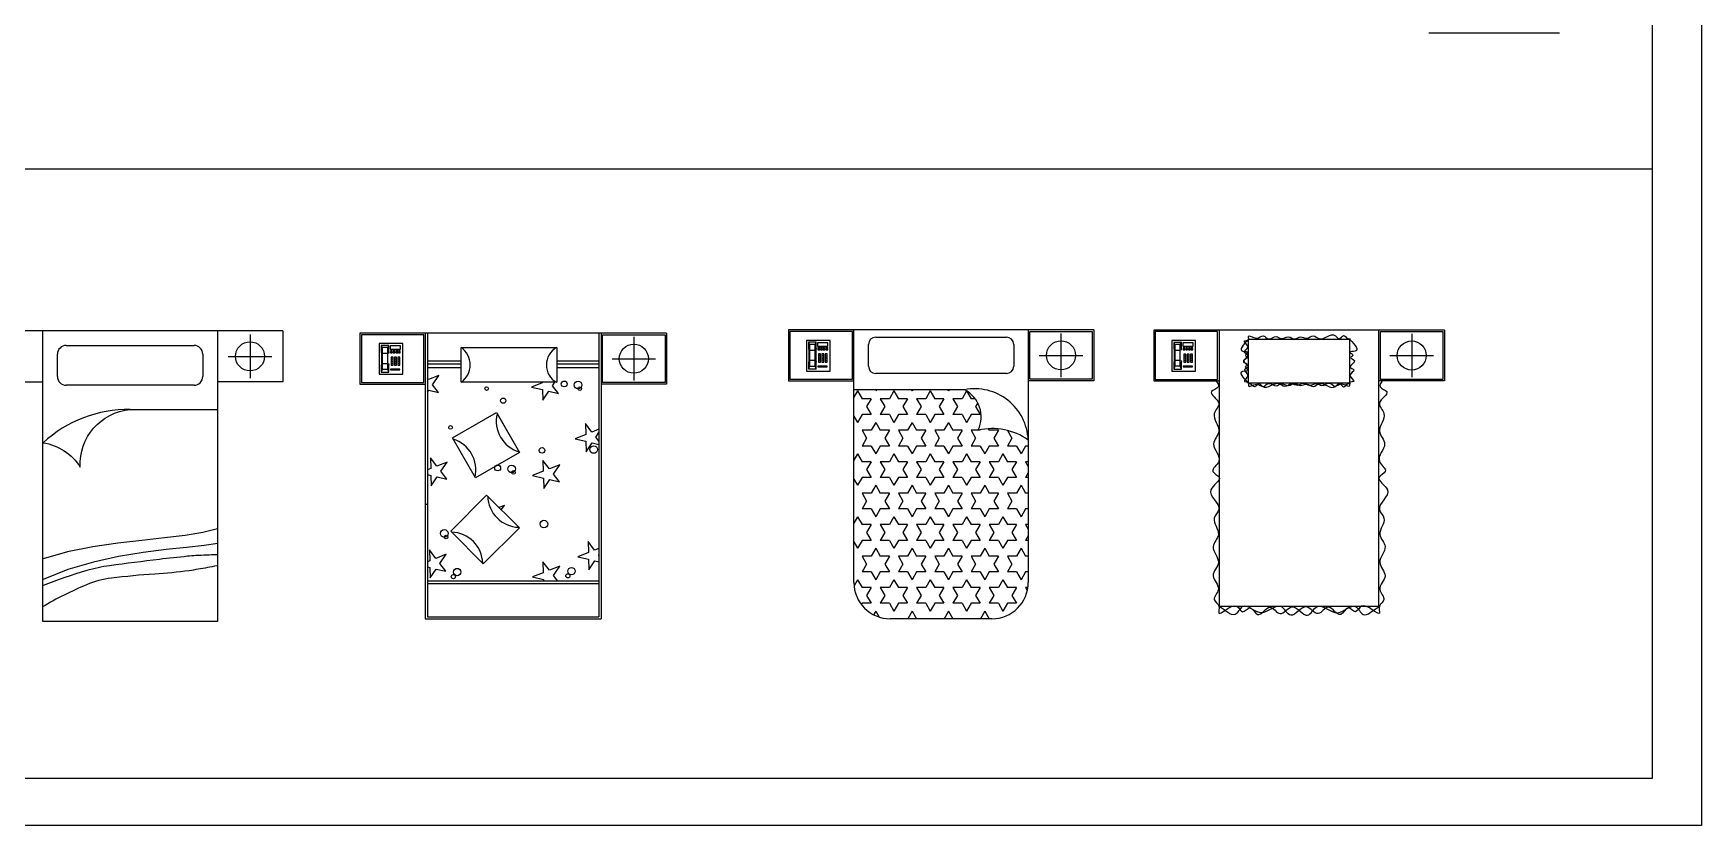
# Model space of a CAD drawing. Header units: inches. Extents: x 11.4 to 53.9, y 13.7 to 38.5.
# Drawn here: x 42.43 to 53.91, y 13.7 to 19.16 of the extents above; entities that cross this region are included whole.
import ezdxf

# ---------------------------------------------------------------- set-up
doc = ezdxf.new("R2010")
doc.units = ezdxf.units.IN
doc.header["$MEASUREMENT"] = 0
for name, color, linetype in [('02', 2, 'Continuous'), ('1', 1, 'Continuous'), ('4', 4, 'Continuous'), ('kadrbm', 4, 'Continuous')]:
    doc.layers.add(name, color=color, linetype=linetype)

# ---------------------------------------------------------------- blocks, each defined once
blk = doc.blocks.new('kadrbm')
at = {"layer": 'kadrbm', "color": 4}
blk.add_lwpolyline([(0, 0), (0, 24.797), (21, 24.797), (21, 0), (0, 0)], close=True, dxfattribs=at)
blk.add_lwpolyline([(20.663, 0.326), (20.663, 24.46), (0.337, 24.46), (0.337, 0.326), (20.663, 0.326)], dxfattribs=at)

msp = doc.modelspace()

# ---------------------------------------------------------------- linework, layer by layer
at = {"layer": '02'}
for p, q in [((42.658, 17.008), (43.538, 17.008)), ((43.923, 17.083), (43.923, 16.783)), ((46.564, 17.067), (46.564, 16.767)), ((48.178, 16.865), (48.178, 17.015)), ((48.228, 17.065), (49.128, 17.065)), ((49.178, 17.015), (49.178, 16.865)), ((49.503, 17.09), (49.503, 16.79)), ((51.916, 17.089), (51.916, 16.789)), ((42.598, 16.794), (42.598, 16.948)), ((43.598, 16.948), (43.598, 16.794)), ((43.773, 16.933), (44.073, 16.933)), ((45.376, 16.899), (45.144, 16.899)), ((45.376, 16.88), (45.144, 16.88)), ((46.324, 16.899), (46.033, 16.899)), ((46.324, 16.88), (46.033, 16.88)), ((46.414, 16.917), (46.714, 16.917)), ((49.353, 16.94), (49.653, 16.94)), ((51.766, 16.939), (52.066, 16.939)), ((45.376, 16.855), (45.144, 16.855)), ((45.151, 16.774), (45.144, 16.783)), ((45.222, 16.801), (45.151, 16.774)), ((45.179, 16.738), (45.222, 16.801)), ((46.324, 16.855), (46.033, 16.855)), ((49.128, 16.815), (48.228, 16.815)), ((43.538, 16.734), (42.658, 16.734)), ((45.144, 16.686), (45.153, 16.7)), ((45.153, 16.7), (45.22, 16.684)), ((45.22, 16.684), (45.179, 16.738)), ((45.934, 16.75), (45.86, 16.721)), ((45.86, 16.721), (45.935, 16.704)), ((45.934, 16.755), (45.934, 16.75)), ((45.935, 16.704), (45.937, 16.632)), ((45.937, 16.632), (45.979, 16.693)), ((45.979, 16.693), (46.046, 16.678)), ((46.004, 16.731), (46.02, 16.755)), ((46.046, 16.678), (46.004, 16.731)), ((48.84, 16.703), (48.078, 16.703)), ((48.103, 16.695), (48.078, 16.652)), ((48.103, 16.695), (48.134, 16.641)), ((48.233, 16.703), (48.228, 16.695)), ((48.353, 16.695), (48.322, 16.641)), ((48.353, 16.695), (48.384, 16.641)), ((48.473, 16.703), (48.478, 16.695)), ((48.483, 16.703), (48.478, 16.695)), ((48.603, 16.695), (48.572, 16.641)), ((48.603, 16.695), (48.634, 16.641)), ((48.723, 16.703), (48.728, 16.695)), ((48.733, 16.703), (48.728, 16.695)), ((48.853, 16.695), (48.822, 16.641)), ((48.853, 16.695), (48.884, 16.641)), ((43.098, 16.568), (43.698, 16.568)), ((48.134, 16.533), (48.103, 16.479)), ((48.197, 16.641), (48.134, 16.641)), ((48.197, 16.533), (48.134, 16.533)), ((48.197, 16.641), (48.165, 16.587)), ((48.165, 16.587), (48.197, 16.533)), ((48.259, 16.641), (48.29, 16.587)), ((48.322, 16.641), (48.259, 16.641)), ((48.29, 16.587), (48.259, 16.533)), ((48.322, 16.533), (48.259, 16.533)), ((48.322, 16.533), (48.353, 16.479)), ((48.384, 16.533), (48.353, 16.479)), ((48.447, 16.641), (48.384, 16.641)), ((48.447, 16.533), (48.384, 16.533)), ((48.447, 16.641), (48.415, 16.587)), ((48.415, 16.587), (48.447, 16.533)), ((48.509, 16.641), (48.54, 16.587)), ((48.572, 16.641), (48.509, 16.641)), ((48.54, 16.587), (48.509, 16.533)), ((48.572, 16.533), (48.509, 16.533)), ((48.572, 16.533), (48.603, 16.479)), ((48.634, 16.533), (48.603, 16.479)), ((48.697, 16.641), (48.634, 16.641)), ((48.697, 16.533), (48.634, 16.533)), ((48.697, 16.641), (48.665, 16.587)), ((48.665, 16.587), (48.697, 16.533)), ((48.759, 16.641), (48.79, 16.587)), ((48.822, 16.641), (48.759, 16.641)), ((48.79, 16.587), (48.759, 16.533)), ((48.822, 16.533), (48.759, 16.533)), ((48.822, 16.533), (48.853, 16.479)), ((48.884, 16.533), (48.853, 16.479)), ((48.913, 16.641), (48.884, 16.641)), ((48.947, 16.533), (48.884, 16.533)), ((48.93, 16.613), (48.915, 16.587)), ((48.915, 16.587), (48.947, 16.533)), ((46.231, 16.47), (46.233, 16.395)), ((46.275, 16.412), (46.231, 16.47)), ((46.324, 16.431), (46.275, 16.412)), ((48.078, 16.522), (48.103, 16.479)), ((48.134, 16.425), (48.165, 16.37)), ((48.197, 16.425), (48.134, 16.425)), ((48.228, 16.479), (48.197, 16.425)), ((48.228, 16.479), (48.259, 16.425)), ((48.322, 16.425), (48.259, 16.425)), ((48.322, 16.425), (48.29, 16.37)), ((48.384, 16.425), (48.415, 16.37)), ((48.447, 16.425), (48.384, 16.425)), ((48.478, 16.479), (48.447, 16.425)), ((48.478, 16.479), (48.509, 16.425)), ((48.572, 16.425), (48.509, 16.425)), ((48.572, 16.425), (48.54, 16.37)), ((48.634, 16.425), (48.665, 16.37)), ((48.697, 16.425), (48.634, 16.425)), ((48.728, 16.479), (48.697, 16.425)), ((48.728, 16.479), (48.759, 16.425)), ((48.822, 16.425), (48.759, 16.425)), ((48.822, 16.425), (48.79, 16.37)), ((48.884, 16.425), (48.915, 16.37)), ((48.947, 16.425), (48.884, 16.425)), ((48.949, 16.429), (48.947, 16.425)), ((49.003, 16.436), (49.009, 16.425)), ((49.072, 16.425), (49.009, 16.425)), ((49.072, 16.425), (49.04, 16.37)), ((49.135, 16.423), (49.165, 16.37)), ((46.233, 16.395), (46.159, 16.366)), ((46.159, 16.366), (46.234, 16.349)), ((46.234, 16.349), (46.236, 16.277)), ((46.236, 16.277), (46.277, 16.338)), ((46.277, 16.338), (46.324, 16.327)), ((46.303, 16.376), (46.324, 16.408)), ((46.324, 16.349), (46.303, 16.376)), ((48.165, 16.37), (48.134, 16.316)), ((48.197, 16.316), (48.134, 16.316)), ((48.197, 16.316), (48.228, 16.262)), ((48.259, 16.316), (48.228, 16.262)), ((48.322, 16.316), (48.259, 16.316)), ((48.29, 16.37), (48.322, 16.316)), ((48.415, 16.37), (48.384, 16.316)), ((48.447, 16.316), (48.384, 16.316)), ((48.447, 16.316), (48.478, 16.262)), ((48.509, 16.316), (48.478, 16.262)), ((48.572, 16.316), (48.509, 16.316)), ((48.54, 16.37), (48.572, 16.316)), ((48.665, 16.37), (48.634, 16.316)), ((48.697, 16.316), (48.634, 16.316)), ((48.697, 16.316), (48.728, 16.262)), ((48.759, 16.316), (48.728, 16.262)), ((48.822, 16.316), (48.759, 16.316)), ((48.79, 16.37), (48.822, 16.316)), ((48.915, 16.37), (48.884, 16.316)), ((48.947, 16.316), (48.884, 16.316)), ((48.947, 16.316), (48.978, 16.262)), ((49.009, 16.316), (48.978, 16.262)), ((49.072, 16.316), (49.009, 16.316)), ((49.04, 16.37), (49.072, 16.316)), ((49.165, 16.37), (49.134, 16.316)), ((49.197, 16.316), (49.134, 16.316)), ((49.197, 16.316), (49.228, 16.262)), ((49.259, 16.316), (49.228, 16.262)), ((49.278, 16.316), (49.259, 16.316)), ((45.164, 16.235), (45.166, 16.161)), ((45.208, 16.177), (45.164, 16.235)), ((45.279, 16.205), (45.208, 16.177)), ((45.236, 16.142), (45.279, 16.205)), ((45.983, 16.158), (45.938, 16.216)), ((45.938, 16.216), (45.94, 16.142)), ((46.054, 16.186), (45.983, 16.158)), ((46.011, 16.123), (46.054, 16.186)), ((48.103, 16.262), (48.078, 16.219)), ((48.103, 16.262), (48.134, 16.208)), ((48.197, 16.208), (48.134, 16.208)), ((48.197, 16.208), (48.165, 16.154)), ((48.259, 16.208), (48.29, 16.154)), ((48.322, 16.208), (48.259, 16.208)), ((48.353, 16.262), (48.322, 16.208)), ((48.353, 16.262), (48.384, 16.208)), ((48.447, 16.208), (48.384, 16.208)), ((48.447, 16.208), (48.415, 16.154)), ((48.509, 16.208), (48.54, 16.154)), ((48.572, 16.208), (48.509, 16.208)), ((48.603, 16.262), (48.572, 16.208)), ((48.603, 16.262), (48.634, 16.208)), ((48.697, 16.208), (48.634, 16.208)), ((48.697, 16.208), (48.665, 16.154)), ((48.759, 16.208), (48.79, 16.154)), ((48.822, 16.208), (48.759, 16.208)), ((48.853, 16.262), (48.822, 16.208)), ((48.853, 16.262), (48.884, 16.208)), ((48.947, 16.208), (48.884, 16.208)), ((48.947, 16.208), (48.915, 16.154)), ((49.009, 16.208), (49.04, 16.154)), ((49.072, 16.208), (49.009, 16.208)), ((49.103, 16.262), (49.072, 16.208)), ((49.103, 16.262), (49.134, 16.208)), ((49.197, 16.208), (49.134, 16.208)), ((49.197, 16.208), (49.165, 16.154)), ((49.259, 16.208), (49.278, 16.176)), ((49.278, 16.208), (49.259, 16.208)), ((45.166, 16.161), (45.144, 16.152)), ((45.144, 16.119), (45.167, 16.114)), ((45.167, 16.114), (45.169, 16.042)), ((45.169, 16.042), (45.21, 16.104)), ((45.21, 16.104), (45.278, 16.088)), ((45.278, 16.088), (45.236, 16.142)), ((45.94, 16.142), (45.867, 16.113)), ((45.867, 16.113), (45.942, 16.095)), ((45.942, 16.095), (45.944, 16.023)), ((45.944, 16.023), (45.985, 16.085)), ((45.985, 16.085), (46.052, 16.069)), ((46.052, 16.069), (46.011, 16.123)), ((48.078, 16.089), (48.103, 16.046)), ((48.134, 16.1), (48.103, 16.046)), ((48.197, 16.1), (48.134, 16.1)), ((48.165, 16.154), (48.197, 16.1)), ((48.29, 16.154), (48.259, 16.1)), ((48.322, 16.1), (48.259, 16.1)), ((48.322, 16.1), (48.353, 16.046)), ((48.384, 16.1), (48.353, 16.046)), ((48.447, 16.1), (48.384, 16.1)), ((48.415, 16.154), (48.447, 16.1)), ((48.54, 16.154), (48.509, 16.1)), ((48.572, 16.1), (48.509, 16.1)), ((48.572, 16.1), (48.603, 16.046)), ((48.634, 16.1), (48.603, 16.046)), ((48.697, 16.1), (48.634, 16.1)), ((48.665, 16.154), (48.697, 16.1)), ((48.79, 16.154), (48.759, 16.1)), ((48.822, 16.1), (48.759, 16.1)), ((48.822, 16.1), (48.853, 16.046)), ((48.884, 16.1), (48.853, 16.046)), ((48.947, 16.1), (48.884, 16.1)), ((48.915, 16.154), (48.947, 16.1)), ((49.04, 16.154), (49.009, 16.1)), ((49.072, 16.1), (49.009, 16.1)), ((49.072, 16.1), (49.103, 16.046)), ((49.134, 16.1), (49.103, 16.046)), ((49.197, 16.1), (49.134, 16.1)), ((49.165, 16.154), (49.197, 16.1)), ((49.278, 16.132), (49.259, 16.1)), ((49.278, 16.1), (49.259, 16.1)), ((48.134, 15.991), (48.165, 15.937)), ((48.197, 15.991), (48.134, 15.991)), ((48.228, 16.046), (48.197, 15.991)), ((48.228, 16.046), (48.259, 15.991)), ((48.322, 15.991), (48.259, 15.991)), ((48.322, 15.991), (48.29, 15.937)), ((48.384, 15.991), (48.415, 15.937)), ((48.447, 15.991), (48.384, 15.991)), ((48.478, 16.046), (48.447, 15.991)), ((48.478, 16.046), (48.509, 15.991)), ((48.572, 15.991), (48.509, 15.991)), ((48.572, 15.991), (48.54, 15.937)), ((48.634, 15.991), (48.665, 15.937)), ((48.697, 15.991), (48.634, 15.991)), ((48.728, 16.046), (48.697, 15.991)), ((48.728, 16.046), (48.759, 15.991)), ((48.822, 15.991), (48.759, 15.991)), ((48.822, 15.991), (48.79, 15.937)), ((48.884, 15.991), (48.915, 15.937)), ((48.947, 15.991), (48.884, 15.991)), ((48.978, 16.046), (48.947, 15.991)), ((48.978, 16.046), (49.009, 15.991)), ((49.072, 15.991), (49.009, 15.991)), ((49.072, 15.991), (49.04, 15.937)), ((49.134, 15.991), (49.165, 15.937)), ((49.197, 15.991), (49.134, 15.991)), ((49.228, 16.046), (49.197, 15.991)), ((49.228, 16.046), (49.259, 15.991)), ((49.278, 15.991), (49.259, 15.991)), ((45.135, 15.917), (45.144, 15.917)), ((45.673, 15.907), (45.636, 15.893)), ((45.652, 15.877), (45.673, 15.907)), ((48.165, 15.937), (48.134, 15.883)), ((48.197, 15.883), (48.134, 15.883)), ((48.197, 15.883), (48.228, 15.829)), ((48.259, 15.883), (48.228, 15.829)), ((48.322, 15.883), (48.259, 15.883)), ((48.29, 15.937), (48.322, 15.883)), ((48.415, 15.937), (48.384, 15.883)), ((48.447, 15.883), (48.384, 15.883)), ((48.447, 15.883), (48.478, 15.829)), ((48.509, 15.883), (48.478, 15.829)), ((48.572, 15.883), (48.509, 15.883)), ((48.54, 15.937), (48.572, 15.883)), ((48.665, 15.937), (48.634, 15.883)), ((48.697, 15.883), (48.634, 15.883)), ((48.697, 15.883), (48.728, 15.829)), ((48.759, 15.883), (48.728, 15.829)), ((48.822, 15.883), (48.759, 15.883)), ((48.79, 15.937), (48.822, 15.883)), ((48.915, 15.937), (48.884, 15.883)), ((48.947, 15.883), (48.884, 15.883)), ((48.947, 15.883), (48.978, 15.829)), ((49.009, 15.883), (48.978, 15.829)), ((49.072, 15.883), (49.009, 15.883)), ((49.04, 15.937), (49.072, 15.883)), ((49.165, 15.937), (49.134, 15.883)), ((49.197, 15.883), (49.134, 15.883)), ((49.197, 15.883), (49.228, 15.829)), ((49.259, 15.883), (49.228, 15.829)), ((49.278, 15.883), (49.259, 15.883)), ((48.103, 15.829), (48.078, 15.786)), ((48.103, 15.829), (48.134, 15.775)), ((48.197, 15.775), (48.134, 15.775)), ((48.197, 15.775), (48.165, 15.721)), ((48.259, 15.775), (48.29, 15.721)), ((48.322, 15.775), (48.259, 15.775)), ((48.353, 15.829), (48.322, 15.775)), ((48.353, 15.829), (48.384, 15.775)), ((48.447, 15.775), (48.384, 15.775)), ((48.447, 15.775), (48.415, 15.721)), ((48.509, 15.775), (48.54, 15.721)), ((48.572, 15.775), (48.509, 15.775)), ((48.603, 15.829), (48.572, 15.775)), ((48.603, 15.829), (48.634, 15.775)), ((48.697, 15.775), (48.634, 15.775)), ((48.697, 15.775), (48.665, 15.721)), ((48.759, 15.775), (48.79, 15.721)), ((48.822, 15.775), (48.759, 15.775)), ((48.853, 15.829), (48.822, 15.775)), ((48.853, 15.829), (48.884, 15.775)), ((48.947, 15.775), (48.884, 15.775)), ((48.947, 15.775), (48.915, 15.721)), ((49.009, 15.775), (49.04, 15.721)), ((49.072, 15.775), (49.009, 15.775)), ((49.103, 15.829), (49.072, 15.775)), ((49.103, 15.829), (49.134, 15.775)), ((49.197, 15.775), (49.134, 15.775)), ((49.197, 15.775), (49.165, 15.721)), ((49.259, 15.775), (49.278, 15.743)), ((49.278, 15.775), (49.259, 15.775)), ((46.25, 15.658), (46.252, 15.583)), ((46.294, 15.6), (46.25, 15.658)), ((46.324, 15.612), (46.294, 15.6)), ((48.078, 15.656), (48.103, 15.613)), ((48.134, 15.667), (48.103, 15.613)), ((48.197, 15.667), (48.134, 15.667)), ((48.165, 15.721), (48.197, 15.667)), ((48.228, 15.613), (48.197, 15.558)), ((48.228, 15.613), (48.259, 15.558)), ((48.29, 15.721), (48.259, 15.667)), ((48.322, 15.667), (48.259, 15.667)), ((48.322, 15.667), (48.353, 15.613)), ((48.384, 15.667), (48.353, 15.613)), ((48.447, 15.667), (48.384, 15.667)), ((48.415, 15.721), (48.447, 15.667)), ((48.478, 15.613), (48.447, 15.558)), ((48.478, 15.613), (48.509, 15.558)), ((48.54, 15.721), (48.509, 15.667)), ((48.572, 15.667), (48.509, 15.667)), ((48.572, 15.667), (48.603, 15.613)), ((48.634, 15.667), (48.603, 15.613)), ((48.697, 15.667), (48.634, 15.667)), ((48.665, 15.721), (48.697, 15.667)), ((48.728, 15.613), (48.697, 15.558)), ((48.728, 15.613), (48.759, 15.558)), ((48.79, 15.721), (48.759, 15.667)), ((48.822, 15.667), (48.759, 15.667)), ((48.822, 15.667), (48.853, 15.613)), ((48.884, 15.667), (48.853, 15.613)), ((48.947, 15.667), (48.884, 15.667)), ((48.915, 15.721), (48.947, 15.667)), ((48.978, 15.613), (48.947, 15.558)), ((48.978, 15.613), (49.009, 15.558)), ((49.04, 15.721), (49.009, 15.667)), ((49.072, 15.667), (49.009, 15.667)), ((49.072, 15.667), (49.103, 15.613)), ((49.134, 15.667), (49.103, 15.613)), ((49.197, 15.667), (49.134, 15.667)), ((49.165, 15.721), (49.197, 15.667)), ((49.228, 15.613), (49.197, 15.558)), ((49.228, 15.613), (49.259, 15.558)), ((49.278, 15.699), (49.259, 15.667)), ((49.278, 15.667), (49.259, 15.667)), ((45.159, 15.526), (45.144, 15.52)), ((45.202, 15.543), (45.157, 15.601)), ((45.157, 15.601), (45.159, 15.526)), ((45.273, 15.571), (45.202, 15.543)), ((45.23, 15.507), (45.273, 15.571)), ((45.271, 15.454), (45.23, 15.507)), ((45.983, 15.461), (45.938, 15.519)), ((45.938, 15.519), (45.94, 15.444)), ((46.252, 15.583), (46.178, 15.554)), ((46.178, 15.554), (46.253, 15.537)), ((46.253, 15.537), (46.255, 15.465)), ((46.255, 15.465), (46.296, 15.527)), ((46.296, 15.527), (46.324, 15.52)), ((46.322, 15.565), (46.324, 15.568)), ((46.324, 15.561), (46.322, 15.565)), ((48.134, 15.558), (48.165, 15.504)), ((48.197, 15.558), (48.134, 15.558)), ((48.165, 15.504), (48.134, 15.45)), ((48.322, 15.558), (48.259, 15.558)), ((48.322, 15.558), (48.29, 15.504)), ((48.29, 15.504), (48.322, 15.45)), ((48.384, 15.558), (48.415, 15.504)), ((48.447, 15.558), (48.384, 15.558)), ((48.415, 15.504), (48.384, 15.45)), ((48.572, 15.558), (48.509, 15.558)), ((48.572, 15.558), (48.54, 15.504)), ((48.54, 15.504), (48.572, 15.45)), ((48.634, 15.558), (48.665, 15.504)), ((48.697, 15.558), (48.634, 15.558)), ((48.665, 15.504), (48.634, 15.45)), ((48.822, 15.558), (48.759, 15.558)), ((48.822, 15.558), (48.79, 15.504)), ((48.79, 15.504), (48.822, 15.45)), ((48.884, 15.558), (48.915, 15.504)), ((48.947, 15.558), (48.884, 15.558)), ((48.915, 15.504), (48.884, 15.45)), ((49.072, 15.558), (49.009, 15.558)), ((49.072, 15.558), (49.04, 15.504)), ((49.04, 15.504), (49.072, 15.45)), ((49.134, 15.558), (49.165, 15.504)), ((49.197, 15.558), (49.134, 15.558)), ((49.165, 15.504), (49.134, 15.45)), ((49.278, 15.558), (49.259, 15.558)), ((45.144, 15.484), (45.16, 15.48)), ((46.324, 15.387), (45.144, 15.387)), ((45.16, 15.48), (45.162, 15.408)), ((45.162, 15.408), (45.204, 15.469)), ((45.204, 15.469), (45.271, 15.454)), ((45.94, 15.444), (45.867, 15.415)), ((45.867, 15.415), (45.942, 15.397)), ((45.942, 15.397), (45.942, 15.387)), ((46.054, 15.489), (45.983, 15.461)), ((46.011, 15.425), (46.054, 15.489)), ((46.04, 15.387), (46.011, 15.425)), ((48.103, 15.396), (48.079, 15.355)), ((48.103, 15.396), (48.134, 15.342)), ((48.197, 15.45), (48.134, 15.45)), ((48.197, 15.45), (48.228, 15.396)), ((48.259, 15.45), (48.228, 15.396)), ((48.322, 15.45), (48.259, 15.45)), ((48.353, 15.396), (48.322, 15.342)), ((48.353, 15.396), (48.384, 15.342)), ((48.447, 15.45), (48.384, 15.45)), ((48.447, 15.45), (48.478, 15.396)), ((48.509, 15.45), (48.478, 15.396)), ((48.572, 15.45), (48.509, 15.45)), ((48.603, 15.396), (48.572, 15.342)), ((48.603, 15.396), (48.634, 15.342)), ((48.697, 15.45), (48.634, 15.45)), ((48.697, 15.45), (48.728, 15.396)), ((48.759, 15.45), (48.728, 15.396)), ((48.822, 15.45), (48.759, 15.45)), ((48.853, 15.396), (48.822, 15.342)), ((48.853, 15.396), (48.884, 15.342)), ((48.947, 15.45), (48.884, 15.45)), ((48.947, 15.45), (48.978, 15.396)), ((49.009, 15.45), (48.978, 15.396)), ((49.072, 15.45), (49.009, 15.45)), ((49.103, 15.396), (49.072, 15.342)), ((49.103, 15.396), (49.134, 15.342)), ((49.197, 15.45), (49.134, 15.45)), ((49.197, 15.45), (49.228, 15.396)), ((49.259, 15.45), (49.228, 15.396)), ((49.278, 15.45), (49.259, 15.45)), ((46.324, 15.368), (45.144, 15.368)), ((48.197, 15.342), (48.134, 15.342)), ((48.197, 15.342), (48.165, 15.288)), ((48.165, 15.288), (48.197, 15.234)), ((48.259, 15.342), (48.29, 15.288)), ((48.322, 15.342), (48.259, 15.342)), ((48.29, 15.288), (48.259, 15.234)), ((48.447, 15.342), (48.384, 15.342)), ((48.447, 15.342), (48.415, 15.288)), ((48.415, 15.288), (48.447, 15.234)), ((48.509, 15.342), (48.54, 15.288)), ((48.572, 15.342), (48.509, 15.342)), ((48.54, 15.288), (48.509, 15.234)), ((48.697, 15.342), (48.634, 15.342)), ((48.697, 15.342), (48.665, 15.288)), ((48.665, 15.288), (48.697, 15.234)), ((48.759, 15.342), (48.79, 15.288)), ((48.822, 15.342), (48.759, 15.342)), ((48.79, 15.288), (48.759, 15.234)), ((48.947, 15.342), (48.884, 15.342)), ((48.947, 15.342), (48.915, 15.288)), ((48.915, 15.288), (48.947, 15.234)), ((49.009, 15.342), (49.04, 15.288)), ((49.072, 15.342), (49.009, 15.342)), ((49.04, 15.288), (49.009, 15.234)), ((49.197, 15.342), (49.134, 15.342)), ((49.197, 15.342), (49.165, 15.288)), ((49.165, 15.288), (49.197, 15.234)), ((49.259, 15.342), (49.271, 15.321)), ((49.275, 15.342), (49.259, 15.342)), ((48.134, 15.234), (48.129, 15.225)), ((48.197, 15.234), (48.134, 15.234)), ((48.228, 15.18), (48.214, 15.155)), ((48.228, 15.18), (48.251, 15.139)), ((48.322, 15.234), (48.259, 15.234)), ((48.322, 15.234), (48.353, 15.18)), ((48.384, 15.234), (48.353, 15.18)), ((48.447, 15.234), (48.384, 15.234)), ((48.478, 15.18), (48.448, 15.127)), ((48.478, 15.18), (48.508, 15.127)), ((48.572, 15.234), (48.509, 15.234)), ((48.572, 15.234), (48.603, 15.18)), ((48.634, 15.234), (48.603, 15.18)), ((48.697, 15.234), (48.634, 15.234)), ((48.728, 15.18), (48.698, 15.127)), ((48.728, 15.18), (48.758, 15.127)), ((48.822, 15.234), (48.759, 15.234)), ((48.822, 15.234), (48.853, 15.18)), ((48.884, 15.234), (48.853, 15.18)), ((48.947, 15.234), (48.884, 15.234)), ((48.978, 15.18), (48.948, 15.127)), ((48.978, 15.18), (49.008, 15.127)), ((49.072, 15.234), (49.009, 15.234)), ((49.072, 15.234), (49.103, 15.18)), ((49.134, 15.234), (49.103, 15.18)), ((49.197, 15.234), (49.134, 15.234))]:
    msp.add_line(p, q, dxfattribs=at)
for points in [[(48.068, 17.105), (47.638, 17.105), (47.638, 16.775), (48.068, 16.775)], [(49.288, 17.105), (49.718, 17.105), (49.718, 16.775), (49.288, 16.775)], [(50.581, 17.104), (50.151, 17.104), (50.151, 16.774), (50.581, 16.774)], [(51.701, 17.104), (52.131, 17.104), (52.131, 16.774), (51.701, 16.774)], [(45.119, 17.082), (44.689, 17.082), (44.689, 16.752), (45.119, 16.752)], [(46.349, 17.082), (46.779, 17.082), (46.779, 16.752), (46.349, 16.752)]]:
    msp.add_lwpolyline(points, close=True, dxfattribs=at)
for points in [[(43.098, 16.568, 0.189346), (42.499, 16.339, -0.215522), (42.755, 16.171, -0.402137), (43.098, 16.568, -2.42647)], [(43.695, 15.568, 0.004735), (43.55, 15.562, 0.011995), (43.493, 15.557, 0.005422), (43.299, 15.536, 0.003085), (42.957, 15.492, 0.039369), (42.799, 15.459, 0.019913), (42.499, 15.356)], [(43.695, 15.492, -0.005384), (43.566, 15.468, -0.011155), (43.504, 15.458, -0.016284), (43.267, 15.435, 0.012956), (42.97, 15.407, 0.069264), (42.797, 15.361, 0.036715), (42.495, 15.209)]]:
    msp.add_lwpolyline(points, format="xyb", dxfattribs=at)
for points in [[(43.698, 15.746), (43.599, 15.72), (43.477, 15.701), (43.335, 15.684), (43.179, 15.667), (43.013, 15.648), (42.841, 15.622), (42.668, 15.587), (42.499, 15.54)], [(43.702, 15.646), (43.607, 15.631), (43.486, 15.618), (43.345, 15.603), (43.187, 15.583), (43.019, 15.556), (42.845, 15.517), (42.67, 15.466), (42.499, 15.397)]]:
    msp.add_lwpolyline(points, dxfattribs=at)
for centre, radius in [((43.923, 16.933), 0.1), ((46.564, 16.917), 0.1), ((49.503, 16.94), 0.1), ((51.916, 16.939), 0.1), ((46.085, 16.743), 0.0201), ((46.18, 16.736), 0.0262), ((45.551, 16.711), 0.0127), ((45.665, 16.628), 0.018), ((46.192, 16.711), 0.0127), ((45.303, 16.444), 0.0127), ((45.932, 16.286), 0.019), ((46.288, 16.292), 0.0262), ((45.627, 16.165), 0.0201), ((45.723, 16.159), 0.0262), ((45.735, 16.134), 0.0127), ((45.259, 15.715), 0.0262), ((45.945, 15.779), 0.0262), ((45.272, 15.69), 0.0127), ((45.322, 15.417), 0.0142), ((45.348, 15.449), 0.0254), ((46.11, 15.423), 0.0142), ((46.135, 15.455), 0.0254)]:
    msp.add_circle(centre, radius, dxfattribs=at)
for centre, radius, start, end in [((42.658, 16.948), 0.06, 90, 180), ((43.538, 16.948), 0.06, 0, 90), ((48.228, 17.015), 0.05, 90, 180), ((49.128, 17.015), 0.05, 0, 90), ((42.658, 16.794), 0.06, 180, 270), ((43.538, 16.794), 0.06, 270, 0), ((48.228, 16.865), 0.05, 180, 270), ((49.128, 16.865), 0.05, 270, 0), ((48.909, 16.341), 0.369, 2.6247, 100.8433), ((48.743, 16.516), 0.211, 334.889, 62.5238), ((49.029, 16.003), 0.433, 54.9374, 102.6493)]:
    msp.add_arc(centre, radius, start, end, dxfattribs=at)
for points in [[(50.791, 16.752), (50.755, 16.831), (50.791, 16.838), (50.772, 16.86), (50.784, 16.874), (50.76, 16.895), (50.789, 16.941), (50.765, 16.96), (50.789, 16.998), (50.765, 17.039), (50.793, 17.048), (50.793, 17.07), (50.848, 17.058), (50.896, 17.074), (50.932, 17.053), (50.984, 17.07), (51.017, 17.055), (51.067, 17.067), (51.115, 17.053), (51.151, 17.067), (51.194, 17.058), (51.239, 17.074), (51.279, 17.055), (51.391, 17.074), (51.418, 17.053), (51.446, 17.077), (51.477, 17.055), (51.494, 17.053)], [(50.791, 17.048), (50.755, 16.969), (50.791, 16.962), (50.772, 16.94), (50.784, 16.926), (50.76, 16.904), (50.789, 16.859), (50.765, 16.84), (50.789, 16.802), (50.765, 16.761), (50.793, 16.752), (50.793, 16.73), (50.848, 16.742), (50.896, 16.726), (50.932, 16.747), (50.984, 16.73), (51.017, 16.745), (51.067, 16.733), (51.115, 16.747), (51.151, 16.733), (51.194, 16.742), (51.239, 16.726), (51.279, 16.745), (51.391, 16.726), (51.418, 16.747), (51.446, 16.723), (51.477, 16.745), (51.494, 16.747)], [(51.491, 17.048), (51.527, 16.969), (51.491, 16.962), (51.51, 16.94), (51.498, 16.926), (51.522, 16.904), (51.493, 16.859), (51.517, 16.84), (51.493, 16.802), (51.517, 16.761), (51.489, 16.752), (51.489, 16.73), (51.434, 16.742), (51.386, 16.726), (51.35, 16.747), (51.298, 16.73), (51.264, 16.745), (51.214, 16.733), (51.167, 16.747), (51.131, 16.733), (51.088, 16.742), (51.043, 16.726), (51.002, 16.745), (50.89, 16.726), (50.864, 16.747), (50.836, 16.723), (50.805, 16.745), (50.788, 16.747)]]:
    msp.add_spline(points, degree=3, dxfattribs=at)
at = {"layer": '1'}
for p, q in [((33.248, 18.224), (53.574, 18.224)), ((44.974, 17.021), (44.811, 17.021)), ((44.811, 17.021), (44.811, 16.81)), ((44.825, 17.008), (44.832, 16.993)), ((44.878, 17.008), (44.825, 17.008)), ((44.825, 17.008), (44.825, 16.965)), ((44.832, 16.993), (44.832, 16.844)), ((44.87, 16.993), (44.832, 16.993)), ((44.87, 16.993), (44.878, 17.008)), ((44.87, 16.844), (44.87, 16.993)), ((44.878, 16.965), (44.878, 17.008)), ((44.959, 17.005), (44.888, 17.005)), ((44.888, 17.005), (44.888, 16.983)), ((44.959, 16.983), (44.959, 17.005)), ((44.974, 16.81), (44.974, 17.021)), ((45.144, 17.092), (45.144, 15.141)), ((45.376, 16.993), (46.033, 16.993)), ((45.376, 16.755), (45.376, 16.993)), ((46.033, 16.993), (46.033, 16.755)), ((46.324, 17.092), (46.324, 15.141)), ((47.751, 17.042), (47.751, 16.832)), ((47.914, 17.042), (47.751, 17.042)), ((47.765, 17.03), (47.765, 16.986)), ((47.819, 17.03), (47.765, 17.03)), ((47.765, 17.03), (47.773, 17.014)), ((47.773, 17.014), (47.773, 16.866)), ((47.811, 17.014), (47.773, 17.014)), ((47.811, 17.014), (47.819, 17.03)), ((47.811, 16.866), (47.811, 17.014)), ((47.819, 16.986), (47.819, 17.03)), ((47.828, 17.027), (47.828, 17.004)), ((47.899, 17.027), (47.828, 17.027)), ((47.828, 17.004), (47.899, 17.004)), ((47.83, 16.993), (47.83, 16.988)), ((47.843, 16.993), (47.83, 16.993)), ((47.843, 16.988), (47.843, 16.993)), ((47.848, 16.993), (47.848, 16.988)), ((47.861, 16.993), (47.848, 16.993)), ((47.861, 16.988), (47.861, 16.993)), ((47.867, 16.993), (47.867, 16.988)), ((47.879, 16.993), (47.867, 16.993)), ((47.879, 16.988), (47.879, 16.993)), ((47.885, 16.993), (47.885, 16.988)), ((47.898, 16.993), (47.885, 16.993)), ((47.898, 16.988), (47.898, 16.993)), ((47.899, 17.004), (47.899, 17.027)), ((47.914, 16.832), (47.914, 17.042)), ((50.428, 17.042), (50.265, 17.042)), ((50.265, 17.042), (50.265, 16.831)), ((50.279, 17.029), (50.286, 17.014)), ((50.332, 17.029), (50.279, 17.029)), ((50.279, 17.029), (50.279, 16.986)), ((50.324, 17.014), (50.286, 17.014)), ((50.286, 17.014), (50.286, 16.865)), ((50.324, 17.014), (50.332, 17.029)), ((50.324, 16.865), (50.324, 17.014)), ((50.332, 16.986), (50.332, 17.03)), ((50.342, 17.026), (50.342, 17.004)), ((50.413, 17.026), (50.342, 17.026)), ((50.342, 17.004), (50.413, 17.004)), ((50.356, 16.992), (50.343, 16.992)), ((50.343, 16.992), (50.343, 16.988)), ((50.356, 16.988), (50.356, 16.992)), ((50.374, 16.992), (50.362, 16.992)), ((50.362, 16.992), (50.362, 16.988)), ((50.374, 16.988), (50.374, 16.992)), ((50.393, 16.992), (50.38, 16.992)), ((50.38, 16.992), (50.38, 16.988)), ((50.393, 16.988), (50.393, 16.992)), ((50.411, 16.992), (50.398, 16.992)), ((50.398, 16.992), (50.398, 16.988)), ((50.411, 16.988), (50.411, 16.992)), ((50.413, 17.004), (50.413, 17.026)), ((50.428, 16.831), (50.428, 17.042)), ((44.825, 16.965), (44.827, 16.953)), ((44.827, 16.881), (44.825, 16.872)), ((44.827, 16.953), (44.827, 16.881)), ((44.87, 16.953), (44.832, 16.953)), ((44.832, 16.885), (44.87, 16.885)), ((44.878, 16.965), (44.875, 16.953)), ((44.875, 16.883), (44.878, 16.872)), ((44.888, 16.983), (44.959, 16.983)), ((44.902, 16.971), (44.889, 16.971)), ((44.889, 16.971), (44.889, 16.967)), ((44.889, 16.967), (44.902, 16.967)), ((44.902, 16.961), (44.889, 16.961)), ((44.889, 16.961), (44.889, 16.957)), ((44.889, 16.957), (44.902, 16.957)), ((44.894, 16.928), (44.894, 16.872)), ((44.908, 16.928), (44.894, 16.928)), ((44.908, 16.913), (44.894, 16.913)), ((44.894, 16.901), (44.908, 16.901)), ((44.908, 16.883), (44.894, 16.883)), ((44.902, 16.967), (44.902, 16.971)), ((44.902, 16.957), (44.902, 16.961)), ((44.92, 16.971), (44.908, 16.971)), ((44.908, 16.971), (44.908, 16.967)), ((44.908, 16.967), (44.92, 16.967)), ((44.92, 16.961), (44.908, 16.961)), ((44.908, 16.961), (44.908, 16.957)), ((44.908, 16.957), (44.92, 16.957)), ((44.908, 16.872), (44.908, 16.928)), ((44.917, 16.928), (44.917, 16.872)), ((44.931, 16.928), (44.917, 16.928)), ((44.917, 16.916), (44.931, 16.916)), ((44.917, 16.901), (44.931, 16.901)), ((44.931, 16.883), (44.917, 16.883)), ((44.92, 16.967), (44.92, 16.971)), ((44.92, 16.957), (44.92, 16.961)), ((44.939, 16.971), (44.926, 16.971)), ((44.926, 16.971), (44.926, 16.967)), ((44.926, 16.967), (44.939, 16.967)), ((44.939, 16.961), (44.926, 16.961)), ((44.926, 16.961), (44.926, 16.957)), ((44.926, 16.957), (44.939, 16.957)), ((44.931, 16.872), (44.931, 16.928)), ((44.939, 16.967), (44.939, 16.971)), ((44.939, 16.957), (44.939, 16.961)), ((44.954, 16.928), (44.94, 16.928)), ((44.94, 16.928), (44.94, 16.872)), ((44.94, 16.916), (44.954, 16.916)), ((44.94, 16.901), (44.954, 16.901)), ((44.94, 16.887), (44.954, 16.887)), ((44.957, 16.971), (44.944, 16.971)), ((44.944, 16.971), (44.944, 16.967)), ((44.944, 16.967), (44.957, 16.967)), ((44.957, 16.961), (44.944, 16.961)), ((44.944, 16.961), (44.944, 16.957)), ((44.944, 16.957), (44.957, 16.957)), ((44.954, 16.872), (44.954, 16.928)), ((44.957, 16.967), (44.957, 16.971)), ((44.957, 16.957), (44.957, 16.961)), ((47.765, 16.986), (47.768, 16.975)), ((47.768, 16.903), (47.765, 16.893)), ((47.765, 16.893), (47.765, 16.847)), ((47.768, 16.975), (47.768, 16.903)), ((47.811, 16.974), (47.773, 16.974)), ((47.773, 16.906), (47.811, 16.906)), ((47.819, 16.986), (47.816, 16.975)), ((47.816, 16.975), (47.816, 16.904)), ((47.816, 16.904), (47.819, 16.893)), ((47.819, 16.846), (47.819, 16.893)), ((47.83, 16.988), (47.843, 16.988)), ((47.83, 16.983), (47.83, 16.978)), ((47.843, 16.983), (47.83, 16.983)), ((47.83, 16.978), (47.843, 16.978)), ((47.849, 16.95), (47.835, 16.95)), ((47.835, 16.95), (47.835, 16.894)), ((47.835, 16.938), (47.849, 16.938)), ((47.849, 16.92), (47.835, 16.92)), ((47.835, 16.908), (47.849, 16.908)), ((47.835, 16.894), (47.849, 16.894)), ((47.843, 16.978), (47.843, 16.983)), ((47.848, 16.988), (47.861, 16.988)), ((47.848, 16.983), (47.848, 16.978)), ((47.861, 16.983), (47.848, 16.983)), ((47.848, 16.978), (47.861, 16.978)), ((47.849, 16.894), (47.849, 16.95)), ((47.858, 16.95), (47.858, 16.894)), ((47.871, 16.95), (47.858, 16.95)), ((47.858, 16.938), (47.871, 16.938)), ((47.858, 16.923), (47.871, 16.923)), ((47.858, 16.908), (47.871, 16.908)), ((47.858, 16.894), (47.871, 16.894)), ((47.861, 16.978), (47.861, 16.983)), ((47.867, 16.988), (47.879, 16.988)), ((47.867, 16.983), (47.867, 16.978)), ((47.879, 16.983), (47.867, 16.983)), ((47.867, 16.978), (47.879, 16.978)), ((47.871, 16.894), (47.871, 16.95)), ((47.879, 16.978), (47.879, 16.983)), ((47.881, 16.95), (47.881, 16.894)), ((47.895, 16.95), (47.881, 16.95)), ((47.895, 16.935), (47.881, 16.935)), ((47.895, 16.92), (47.881, 16.92)), ((47.895, 16.905), (47.881, 16.905)), ((47.881, 16.894), (47.895, 16.894)), ((47.885, 16.988), (47.898, 16.988)), ((47.885, 16.983), (47.885, 16.978)), ((47.898, 16.983), (47.885, 16.983)), ((47.885, 16.978), (47.898, 16.978)), ((47.895, 16.894), (47.895, 16.95)), ((47.898, 16.978), (47.898, 16.983)), ((50.279, 16.986), (50.281, 16.975)), ((50.281, 16.902), (50.279, 16.893)), ((50.279, 16.893), (50.279, 16.846)), ((50.281, 16.975), (50.281, 16.902)), ((50.324, 16.974), (50.286, 16.974)), ((50.286, 16.906), (50.324, 16.906)), ((50.332, 16.986), (50.329, 16.975)), ((50.329, 16.904), (50.332, 16.893)), ((50.332, 16.846), (50.332, 16.893)), ((50.343, 16.988), (50.356, 16.988)), ((50.356, 16.982), (50.343, 16.982)), ((50.343, 16.982), (50.343, 16.978)), ((50.343, 16.978), (50.356, 16.978)), ((50.362, 16.949), (50.348, 16.949)), ((50.348, 16.949), (50.348, 16.893)), ((50.348, 16.937), (50.362, 16.937)), ((50.348, 16.923), (50.362, 16.923)), ((50.362, 16.905), (50.348, 16.905)), ((50.348, 16.893), (50.362, 16.893)), ((50.356, 16.978), (50.356, 16.982)), ((50.362, 16.988), (50.374, 16.988)), ((50.374, 16.982), (50.362, 16.982)), ((50.362, 16.982), (50.362, 16.978)), ((50.362, 16.978), (50.374, 16.978)), ((50.362, 16.893), (50.362, 16.949)), ((50.385, 16.949), (50.371, 16.949)), ((50.371, 16.949), (50.371, 16.893)), ((50.371, 16.937), (50.385, 16.937)), ((50.371, 16.923), (50.385, 16.923)), ((50.371, 16.908), (50.385, 16.908)), ((50.371, 16.893), (50.385, 16.893)), ((50.374, 16.978), (50.374, 16.982)), ((50.38, 16.988), (50.393, 16.988)), ((50.393, 16.982), (50.38, 16.982)), ((50.38, 16.982), (50.38, 16.978)), ((50.38, 16.978), (50.393, 16.978)), ((50.385, 16.893), (50.385, 16.949)), ((50.393, 16.978), (50.393, 16.982)), ((50.408, 16.949), (50.394, 16.949)), ((50.394, 16.949), (50.394, 16.893)), ((50.408, 16.934), (50.394, 16.934)), ((50.394, 16.923), (50.408, 16.923)), ((50.408, 16.905), (50.394, 16.905)), ((50.394, 16.893), (50.408, 16.893)), ((50.398, 16.988), (50.411, 16.988)), ((50.411, 16.982), (50.398, 16.982)), ((50.398, 16.982), (50.398, 16.978)), ((50.398, 16.978), (50.411, 16.978)), ((50.408, 16.893), (50.408, 16.949)), ((50.411, 16.978), (50.411, 16.982)), ((44.811, 16.81), (44.974, 16.81)), ((44.825, 16.872), (44.825, 16.825)), ((44.832, 16.844), (44.825, 16.825)), ((44.825, 16.825), (44.878, 16.825)), ((44.832, 16.844), (44.87, 16.844)), ((44.878, 16.825), (44.87, 16.844)), ((44.878, 16.824), (44.878, 16.872)), ((44.909, 16.844), (44.889, 16.844)), ((44.889, 16.844), (44.889, 16.84)), ((44.889, 16.84), (44.909, 16.84)), ((44.894, 16.872), (44.908, 16.872)), ((44.909, 16.84), (44.909, 16.844)), ((44.954, 16.844), (44.912, 16.844)), ((44.912, 16.844), (44.912, 16.84)), ((44.912, 16.84), (44.954, 16.84)), ((44.917, 16.872), (44.931, 16.872)), ((44.931, 16.84), (44.931, 16.844)), ((44.94, 16.872), (44.954, 16.872)), ((44.954, 16.84), (44.954, 16.844)), ((47.751, 16.832), (47.914, 16.832)), ((47.773, 16.866), (47.765, 16.847)), ((47.765, 16.847), (47.819, 16.847)), ((47.773, 16.866), (47.811, 16.866)), ((47.819, 16.847), (47.811, 16.866)), ((47.83, 16.866), (47.83, 16.862)), ((47.895, 16.866), (47.83, 16.866)), ((47.83, 16.862), (47.895, 16.862)), ((47.849, 16.862), (47.849, 16.866)), ((47.875, 16.866), (47.875, 16.862)), ((47.895, 16.862), (47.895, 16.866)), ((50.265, 16.831), (50.428, 16.831)), ((50.286, 16.865), (50.279, 16.846)), ((50.279, 16.846), (50.332, 16.846)), ((50.324, 16.865), (50.286, 16.865)), ((50.332, 16.846), (50.324, 16.865)), ((50.408, 16.865), (50.343, 16.865)), ((50.343, 16.865), (50.343, 16.861)), ((50.343, 16.861), (50.408, 16.861)), ((50.365, 16.865), (50.365, 16.861)), ((50.388, 16.865), (50.388, 16.861)), ((50.408, 16.861), (50.408, 16.865)), ((46.033, 16.755), (45.376, 16.755)), ((45.315, 16.372), (45.618, 16.547)), ((45.618, 16.547), (45.777, 16.272)), ((45.623, 16.539), (45.777, 16.272)), ((45.474, 16.097), (45.315, 16.372)), ((45.777, 16.272), (45.474, 16.097)), ((45.304, 15.73), (45.551, 15.978)), ((45.551, 15.978), (45.776, 15.753)), ((45.528, 15.506), (45.304, 15.73)), ((45.776, 15.753), (45.528, 15.506)), ((45.144, 15.141), (46.324, 15.141))]:
    msp.add_line(p, q, dxfattribs=at)
for centre, radius, start, end in [((45.292, 16.874), 0.146, 305.027, 54.973), ((46.099, 16.874), 0.137, 119.1739, 240.8261), ((45.837, 16.487), 0.22, 166.5879, 253.4121), ((45.257, 16.152), 0.22, 346.5879, 73.4121), ((45.778, 15.977), 0.22, 181.5879, 268.4121), ((45.304, 15.503), 0.22, 1.5879, 88.4121)]:
    msp.add_arc(centre, radius, start, end, dxfattribs=at)
at = {"layer": '4'}
for p, q in [((52.934, 19.156), (52.034, 19.156)), ((48.078, 15.377), (48.078, 17.115)), ((49.278, 17.115), (49.278, 15.377)), ((45.129, 17.092), (45.129, 15.127)), ((46.339, 17.092), (46.339, 15.127)), ((45.129, 15.127), (46.339, 15.127)), ((49.028, 15.127), (48.328, 15.127))]:
    msp.add_line(p, q, dxfattribs=at)
for points in [[(44.148, 17.108), (42.048, 17.108), (42.048, 16.758), (42.498, 16.758)], [(43.698, 17.108), (43.698, 15.108), (42.498, 15.108), (42.498, 17.108)], [(44.148, 17.108), (44.148, 16.758), (43.698, 16.758)], [(49.728, 17.115), (47.628, 17.115), (47.628, 16.765), (48.078, 16.765)], [(49.728, 17.115), (49.728, 16.765), (49.278, 16.765)], [(52.141, 17.114), (50.141, 17.114), (50.141, 16.764), (50.591, 16.764)], [(50.591, 17.114), (50.591, 15.214), (51.691, 15.214), (51.691, 17.114)], [(52.141, 17.114), (52.141, 16.764), (51.691, 16.764)], [(46.789, 17.092), (44.679, 17.092), (44.679, 16.742), (45.129, 16.742)], [(46.789, 17.092), (46.789, 16.742), (46.339, 16.742)]]:
    msp.add_lwpolyline(points, dxfattribs=at)
msp.add_lwpolyline([(50.791, 17.05), (50.791, 16.75), (51.491, 16.75), (51.491, 17.05)], close=True, dxfattribs=at)
for centre, start, end in [((48.328, 15.377), 180, 270), ((49.028, 15.377), 270, 0)]:
    msp.add_arc(centre, 0.25, start, end, dxfattribs=at)
for points in [[(50.571, 16.764), (50.581, 16.749), (50.601, 16.716), (50.494, 16.689), (50.628, 16.615), (50.518, 16.527), (50.628, 16.425), (50.512, 16.323), (50.638, 16.223), (50.512, 16.143), (50.637, 16.094), (50.462, 16.004), (50.633, 15.901), (50.525, 15.807), (50.622, 15.713), (50.514, 15.618), (50.624, 15.519), (50.513, 15.422), (50.621, 15.338), (50.531, 15.26), (50.602, 15.223), (50.566, 15.111), (50.706, 15.273), (50.748, 15.148), (50.811, 15.235), (50.859, 15.106), (50.938, 15.255), (51.013, 15.12), (51.1, 15.265), (51.196, 15.097), (51.274, 15.271), (51.4, 15.107), (51.524, 15.262), (51.585, 15.113), (51.654, 15.192), (51.691, 15.21), (51.694, 15.211)], [(51.712, 16.764), (51.702, 16.749), (51.682, 16.716), (51.789, 16.689), (51.654, 16.615), (51.765, 16.527), (51.655, 16.425), (51.771, 16.323), (51.645, 16.223), (51.77, 16.143), (51.646, 16.094), (51.821, 16.004), (51.65, 15.901), (51.758, 15.807), (51.661, 15.713), (51.769, 15.618), (51.658, 15.519), (51.77, 15.422), (51.661, 15.338), (51.751, 15.26), (51.681, 15.223), (51.716, 15.111), (51.577, 15.273), (51.534, 15.148), (51.472, 15.235), (51.424, 15.106), (51.345, 15.255), (51.27, 15.12), (51.183, 15.265), (51.087, 15.097), (51.009, 15.271), (50.883, 15.107), (50.759, 15.262), (50.698, 15.113), (50.629, 15.192), (50.592, 15.21), (50.589, 15.211)]]:
    msp.add_open_spline(points, degree=3, knots=[464.024857, 464.024857, 464.024857, 464.024857, 509.137512, 565.397258, 658.664293, 736.631547, 862.145727, 957.353519, 1081.842199, 1161.997344, 1221.02262, 1324.186799, 1470.761684, 1537.953488, 1653.635045, 1744.439649, 1859.822945, 1957.24515, 2059.119644, 2133.961481, 2188.853781, 2236.551963, 2369.340774, 2424.995847, 2481.502059, 2550.800315, 2650.143961, 2731.50388, 2826.429456, 2945.894802, 3035.380583, 3182.396532, 3313.547644, 3389.42775, 3503.489128, 3514.148658, 3514.148658, 3514.148658, 3514.148658], dxfattribs=at)

# ---------------------------------------------------------------- block references
at = {"layer": 'kadrbm'}
msp.add_blockref('kadrbm', (32.911, 13.704), dxfattribs=at)

doc.saveas('drawing.dxf')
